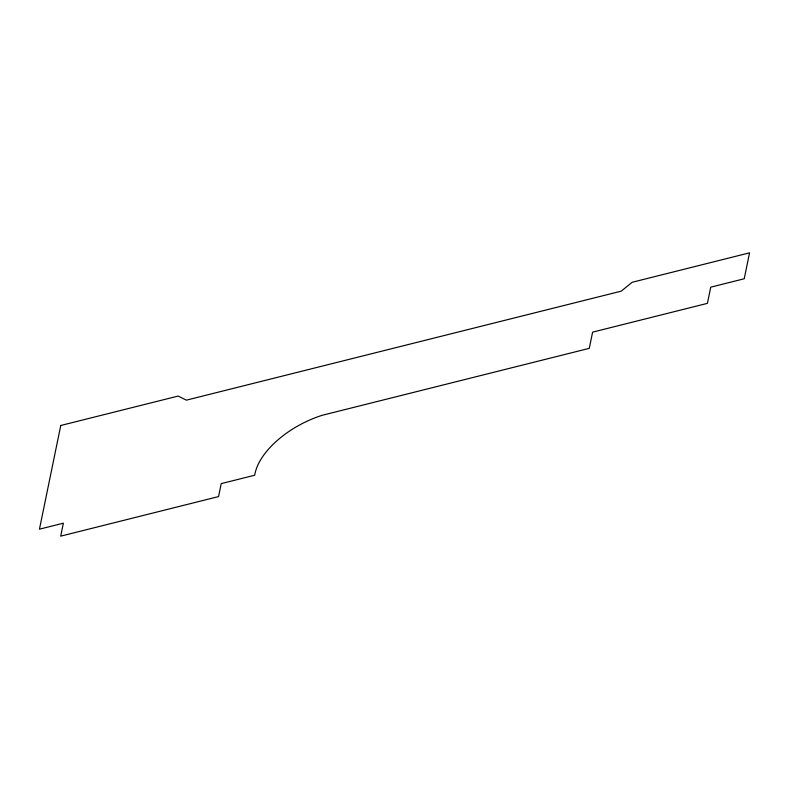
<?xml version="1.0" encoding="UTF-8"?>
<svg xmlns="http://www.w3.org/2000/svg" width="789" height="789" viewBox="0 0 789 789"><rect width="100%" height="100%" fill="white"/><g stroke="black" fill="none" stroke-linecap="round" stroke-linejoin="round"><path stroke-width="1.18" d="M60.763 425.488L39.45 529.182L63.367 523.196L60.704 536.155L218.553 496.587L221.216 483.627L254.699 475.234A71.168 38.237 -27.1 0 1 322.346 415.251L589.284 348.343L592.608 332.139L707.408 303.361L710.741 287.166L744.224 278.773L749.55 252.845L632.157 282.275L621.259 291.151L186.382 400.151L178.146 396.068L60.763 425.488"/></g></svg>
